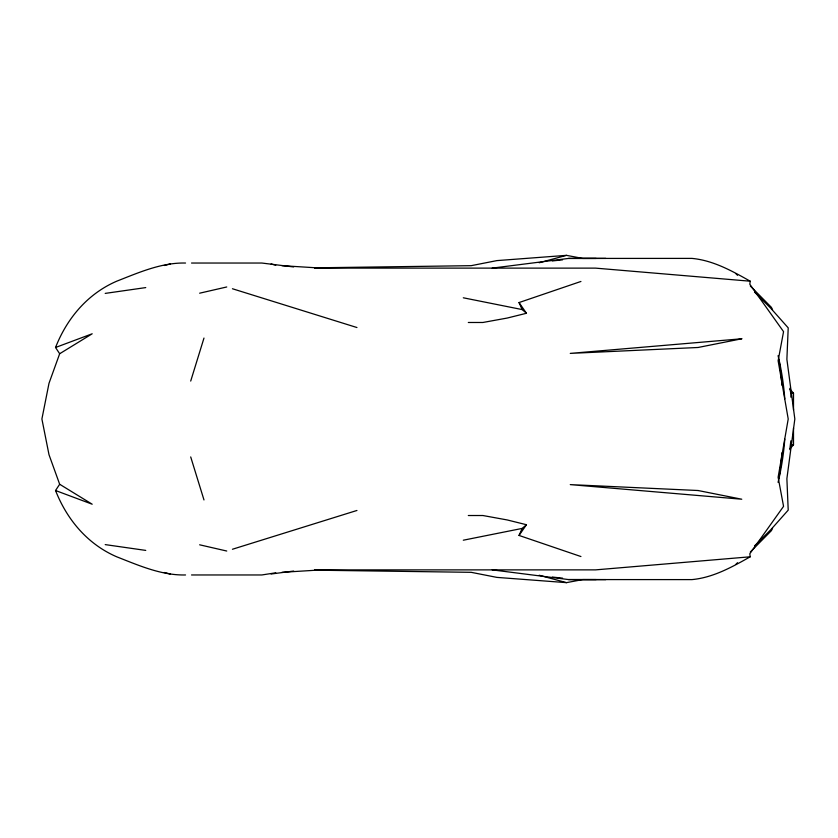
<?xml version="1.0" encoding="UTF-8"?>
<svg xmlns="http://www.w3.org/2000/svg" width="838" height="838" viewBox="0 0 838 838"><rect width="100%" height="100%" fill="white"/><g stroke="black" fill="none" stroke-linecap="round" stroke-linejoin="round"><path stroke-width="1.26" d="M492.22 268.129L568.552 258.429L691.937 258.397C713.18 260.377 731.993 270.925 750.209 281.201L749.811 284.239L783.561 331.649L778.125 360.749L788.212 419L778.125 477.251L783.561 506.351L749.811 553.761L750.209 556.799C731.993 567.075 713.18 577.623 691.937 579.603L568.552 579.571L492.22 569.871M789.794 449.702L790.852 440.851M778.062 482.321L778.942 478.676A261.812 249.86 -90 0 0 784.787 439.07M190.708 381.07L203.98 338.06M59.666 353.741L55.538 347.487L92.19 333.786L59.666 353.741L49.002 383.291L41.9 419L49.002 454.709L59.666 484.259L92.19 504.214L55.538 490.513L59.666 484.259M580.933 556.537L519.036 535.44L522.179 528.422L526.463 524.724L507.21 519.948L482.877 515.517L468.306 515.517M55.538 347.487C67.009 318.293 87.581 293.782 116.733 281.191C138.689 272.601 161.493 262.462 185.544 263.038M772.552 528.411L771.327 530.726L750.314 552.001M519.036 535.44L526.463 524.724M790.14 448.56L793.502 444.873L793.502 428.05M754.472 545.978L770.782 529.742L788.212 510.133L786.882 478.676L794.833 419L786.882 359.324L788.212 327.868L770.782 308.258L754.472 292.022M735.837 564.372L737.555 562.686M468.306 322.483L482.877 322.483L507.21 318.052L526.463 313.276L522.179 309.578L519.036 302.56L580.933 281.463M232.43 549.257L356.946 510.468M539.243 262.744L566.488 255.36L582.85 258.429L605.801 258.397M164.384 265.499L170.208 263.991M191.525 574.962L261.844 574.962L275.754 572.804M199.643 293.195L226.742 286.973M552.399 260.932L562.549 259.853M463.309 540.206L522.179 528.422M314.805 570.165L471.186 572.323L496.903 577.392L566.488 582.64L582.85 579.571L605.801 579.603M271.103 574.009L293.646 571.055M105.211 293.394L145.749 287.591M750.209 556.799L595.567 569.871L314.847 569.892M566.488 255.36L496.903 260.608L471.186 265.677L314.805 267.835M789.794 388.298L790.852 393.294L793.502 393.127L793.502 409.95M281.945 572.323L321.499 569.871M568.552 258.429L596.122 258.429M191.525 263.038L261.844 263.038L293.646 266.945M314.847 268.108L595.567 268.129L750.209 281.201M791.156 393.127L793.502 393.127L790.14 389.44M791.156 444.873L793.502 444.873L790.852 444.706M185.544 574.962C161.493 575.538 138.689 565.399 116.733 556.809C87.581 544.218 67.009 519.707 55.538 490.513M568.552 579.571L596.122 579.571M281.945 265.677L321.499 268.129M562.549 578.147L552.399 577.068M105.211 544.606L145.749 550.409M463.309 297.794L522.179 309.578M199.643 544.805L226.742 551.027M271.103 263.991L275.754 265.196M164.384 572.501L170.208 574.009M539.243 575.256L566.488 582.64M232.43 288.743L356.946 327.532M735.837 273.628L737.555 275.314M750.314 285.999L771.327 307.274L772.552 309.589M519.036 302.56L526.463 313.276M190.708 456.93L203.98 499.94M778.062 355.679L778.942 359.324A261.812 249.86 -90 0 1 784.787 398.93M790.852 393.294L790.852 397.149M778.984 359.628A401.549 401.517 -90 0 1 781.969 385.229M781.969 452.771A401.549 401.517 -90 0 1 778.984 478.372M741.766 338.782L698.054 347.487L570.269 353.385L741.766 338.782M698.054 490.513L570.269 484.615L741.766 499.218L698.054 490.513"/></g></svg>
